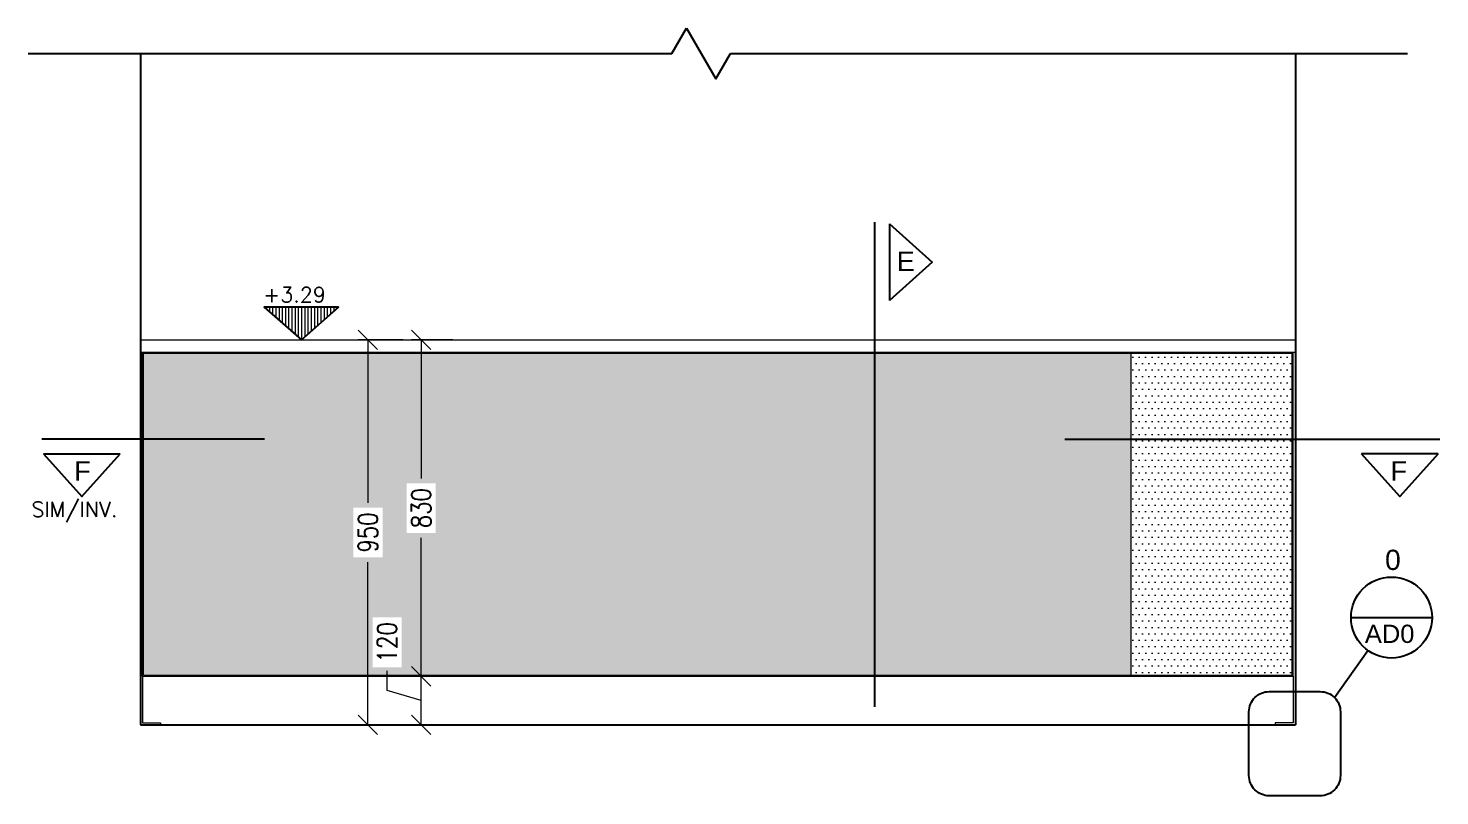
# Model space of a CAD drawing. Header units: metres. Extents: x -40 to 265, y 63 to 163.
# Drawn here: x 242.393 to 245.876, y 160.924 to 162.818 of the extents above; entities that cross this region are included whole.
import ezdxf
from ezdxf.enums import TextEntityAlignment as Align

# ---------------------------------------------------------------- set-up
doc = ezdxf.new("R2010")
doc.units = ezdxf.units.M
doc.header["$LTSCALE"] = 5
doc.header["$MEASUREMENT"] = 0
doc.layers.get('0').update_dxf_attribs({"color": 30})
doc.layers.get('DEFPOINTS').update_dxf_attribs({"color": 210})
for name, color, linetype, lineweight in [('A-ANNO-DIMS', 3, 'Continuous', 18), ('A-ANNO-TEXT', 3, 'Continuous', 18), ('A-DETL-GRPH', 4, 'Continuous', 25), ('A-DETL-MBND', 3, 'Continuous', 18), ('A-DETL-MCUT', 4, 'Continuous', 25), ('A-DETL-PATT', 8, 'Continuous', 18)]:
    doc.layers.add(name, color=color, linetype=linetype, lineweight=lineweight)
doc.styles.add('E-ARIAL', font='arial.ttf')
doc.styles.add('E-ROMANS', font='romans.shx', dxfattribs={"width": 0.8})
doc.dimstyles.new('E-0020_TICK_24', dxfattribs={"dimscale": 0.001, "dimtxt": 48, "dimasz": 48, "dimexe": 24, "dimexo": 16, "dimgap": 24, "dimtad": 0, "dimdec": 0, "dimlfac": 1000, "dimzin": 0, "dimdsep": 46, "dimtxsty": 'E-ROMANS', "dimblk": 'OBLIQUE', "dimcen": 24, "dimclrd": 256, "dimclre": 256, "dimclrt": 256, "dimadec": 0, "dimazin": 0, "dimtfac": 1, "dimtdec": 0, "dimtmove": 1, "dimatfit": 3, "dimldrblk": 'OPEN90', "dimfxl": 1, "dimtfill": 1, "dimtolj": 1, "dimtzin": 0, "dimlwd": -1, "dimarcsym": 0})
pattern_1 = [(0, (3.643496, 8.49536), (0.0079375, 0.015875), [0, -0.015875])]

# ---------------------------------------------------------------- blocks, each defined once
blk = doc.blocks.new('_Oblique')
at = {"color": 0, "linetype": 'ByBlock', "lineweight": -2}
blk.add_line((-0.5, -0.5), (0.5, 0.5), dxfattribs=at)
blk = doc.blocks.new('*D75')
at = {"layer": 'A-ANNO-DIMS', "transparency": 16777216}
for p, q in [((243.2781, 161.1843), (243.2781, 161.2323)), ((243.3621, 161.0991), (243.3621, 161.2191)), ((243.3621, 161.1591), (243.2781, 161.1843))]:
    blk.add_line(p, q, dxfattribs=at)
at = {"layer": 'A-ANNO-DIMS', "lineweight": -2, "transparency": 16777216}
for p, q in [((243.4404, 161.2191), (243.3381, 161.2191)), ((243.4404, 161.0991), (243.3381, 161.0991))]:
    blk.add_line(p, q, dxfattribs=at)
at = {"layer": 'DEFPOINTS', "color": 0, "transparency": 16777216}
for p in [(243.3621, 161.2191), (243.4564, 161.2191), (243.4564, 161.0991)]:
    blk.add_point(p, dxfattribs=at)
at = {"layer": 'A-ANNO-DIMS', "transparency": 16777216, "xscale": 0.048, "yscale": 0.048, "zscale": 0.048}
for p, rotation in [((243.3621, 161.2191), 90), ((243.3621, 161.0991), 270)]:
    blk.add_blockref('_Oblique', p, dxfattribs=dict(at, rotation=rotation))
at = {"layer": 'A-ANNO-DIMS', "transparency": 16777216, "insert": (243.2781, 161.3029), "char_height": 0.048, "attachment_point": 5, "rotation": 90, "style": 'E-ROMANS', "bg_fill": 3, "box_fill_scale": 1.25, "bg_fill_color": 256, "bg_fill_true_color": 13158600, "bg_fill_transparency": 0}
blk.add_mtext('\\A1;120', dxfattribs=at)
blk = doc.blocks.new('_Open90')
at = {"color": 0, "linetype": 'ByBlock', "lineweight": -2}
for p, q in [((0, 0), (-1, 0)), ((-0.5, 0.5), (0, 0)), ((0, 0), (-0.5, -0.5))]:
    blk.add_line(p, q, dxfattribs=at)
blk = doc.blocks.new('*D76')
at = {"layer": 'A-ANNO-DIMS', "lineweight": -2, "transparency": 16777216}
for p, q in [((243.4404, 162.0491), (243.3381, 162.0491)), ((243.4404, 161.2191), (243.3381, 161.2191))]:
    blk.add_line(p, q, dxfattribs=at)
at = {"layer": 'A-ANNO-DIMS', "transparency": 16777216}
for p, q in [((243.3621, 162.0491), (243.3621, 161.7075)), ((243.3621, 161.2191), (243.3621, 161.5607))]:
    blk.add_line(p, q, dxfattribs=at)
at = {"layer": 'DEFPOINTS', "color": 0, "transparency": 16777216}
for p in [(243.3621, 162.0491), (243.4564, 162.0491), (243.4564, 161.2191)]:
    blk.add_point(p, dxfattribs=at)
at = {"layer": 'A-ANNO-DIMS', "transparency": 16777216, "xscale": 0.048, "yscale": 0.048, "zscale": 0.048}
for p, rotation in [((243.3621, 162.0491), 90), ((243.3621, 161.2191), 270)]:
    blk.add_blockref('_Oblique', p, dxfattribs=dict(at, rotation=rotation))
at = {"layer": 'A-ANNO-DIMS', "transparency": 16777216, "insert": (243.3621, 161.6341), "char_height": 0.048, "attachment_point": 5, "rotation": 90, "style": 'E-ROMANS', "bg_fill": 3, "box_fill_scale": 1.25, "bg_fill_color": 256, "bg_fill_true_color": 13158600, "bg_fill_transparency": 0}
blk.add_mtext('\\A1;830', dxfattribs=at)
blk = doc.blocks.new('*D77')
at = {"layer": 'A-ANNO-DIMS', "lineweight": -2, "transparency": 16777216}
for p, q in [((243.3175, 162.0491), (243.2067, 162.0491)), ((243.3175, 161.0991), (243.2067, 161.0991))]:
    blk.add_line(p, q, dxfattribs=at)
at = {"layer": 'A-ANNO-DIMS', "transparency": 16777216}
for p, q in [((243.2307, 162.0491), (243.2307, 161.6475)), ((243.2307, 161.0991), (243.2307, 161.5007))]:
    blk.add_line(p, q, dxfattribs=at)
at = {"layer": 'DEFPOINTS', "color": 0, "transparency": 16777216}
for p in [(243.2307, 162.0491), (243.3335, 162.0491), (243.3335, 161.0991)]:
    blk.add_point(p, dxfattribs=at)
at = {"layer": 'A-ANNO-DIMS', "transparency": 16777216, "xscale": 0.048, "yscale": 0.048, "zscale": 0.048}
for p, rotation in [((243.2307, 162.0491), 90), ((243.2307, 161.0991), 270)]:
    blk.add_blockref('_Oblique', p, dxfattribs=dict(at, rotation=rotation))
at = {"layer": 'A-ANNO-DIMS', "transparency": 16777216, "insert": (243.2307, 161.5741), "char_height": 0.048, "attachment_point": 5, "rotation": 90, "style": 'E-ROMANS', "bg_fill": 3, "box_fill_scale": 1.25, "bg_fill_color": 256, "bg_fill_true_color": 13158600, "bg_fill_transparency": 0}
blk.add_mtext('\\A1;950', dxfattribs=at)
blk = doc.blocks.new('QM-ARQ-DET')
at = {"layer": 'A-DETL-PATT'}
h = blk.add_hatch(dxfattribs=at)
h.set_pattern_fill('ANSI31', color=256, scale=0.0025, angle=225, style=0)
h.set_pattern_definition([(270, (140.824778, 96.2165064), (-0.0079375, -8e-19), [])])
h.paths.add_polyline_path([(243.1585, 162.1302), (243.0665, 162.049), (242.9745, 162.1302)])
h = blk.add_hatch(dxfattribs=at)
h.set_pattern_fill('DOTS', color=256, scale=0.01, style=0)
h.set_pattern_definition(pattern_1)
h.paths.add_polyline_path([(245.1142, 161.2221), (245.1142, 162.0161), (242.6772, 162.0161), (242.6772, 161.2221)])
h = blk.add_hatch(dxfattribs=at)
h.set_pattern_fill('DOTS', color=256, scale=0.01, style=0)
h.set_pattern_definition(pattern_1)
h.paths.add_polyline_path([(245.5112, 162.0161), (245.1142, 162.0161), (245.1142, 161.2221), (245.5112, 161.2221)])
at = {"layer": 'A-DETL-GRPH'}
for p, q in [((243.9807, 162.7556), (244.0168, 162.8181)), ((244.0168, 162.8181), (244.089, 162.6931)), ((242.3925, 162.7556), (243.9807, 162.7556)), ((244.089, 162.6931), (244.1251, 162.7556)), ((244.1251, 162.7556), (245.7963, 162.7556)), ((245.5192, 162.7556), (245.7724, 162.7556)), ((245.6566, 161.3641), (245.8566, 161.3641)), ((245.6158, 161.1668), (245.6985, 161.2827))]:
    blk.add_line(p, q, dxfattribs=at)
at = {"layer": 'A-DETL-GRPH', "flags": 128}
for points in [[(244.4817, 161.1436), (244.4817, 162.3392)], [(244.5181, 162.3352), (244.5181, 162.1464)], [(244.5181, 162.3352), (244.6232, 162.2408), (244.5181, 162.1464)], [(242.9757, 161.8043), (242.4261, 161.8043)], [(244.9501, 161.8043), (245.8756, 161.8043)], [(242.4302, 161.7679), (242.619, 161.7679)], [(242.4302, 161.7679), (242.5246, 161.6627), (242.619, 161.7679)], [(245.8715, 161.7679), (245.7771, 161.6627), (245.6828, 161.7679)], [(245.8715, 161.7679), (245.6828, 161.7679)]]:
    blk.add_lwpolyline(points, dxfattribs=at)
at = {"layer": 'A-DETL-GRPH'}
blk.add_lwpolyline([(243.0665, 162.0491), (243.1585, 162.1302), (242.9745, 162.1302)], close=True, dxfattribs=at)
blk.add_lwpolyline([(245.4548, 161.1814), (245.5804, 161.1814, -0.414214), (245.6304, 161.1314), (245.6304, 160.9743, -0.414214), (245.5804, 160.9243), (245.4548, 160.9243, -0.414214), (245.4048, 160.9743), (245.4048, 161.1314, -0.414214)], format="xyb", close=True, dxfattribs=at)
blk.add_circle((245.7566, 161.3641), 0.1, dxfattribs=at)
at = {"layer": 'A-DETL-MBND'}
for p, q in [((242.6692, 162.0491), (245.5192, 162.0491)), ((242.6692, 161.2191), (242.6692, 162.0191)), ((242.6692, 162.0191), (245.5192, 162.0191)), ((242.6692, 162.0191), (242.6692, 161.0991)), ((242.6742, 161.2191), (242.6742, 162.0191)), ((242.6772, 162.0161), (245.5112, 162.0161)), ((242.6772, 161.2221), (242.6772, 162.0161)), ((245.1142, 161.2221), (245.1142, 162.0161)), ((245.5112, 161.2221), (245.5112, 162.0161)), ((245.5142, 161.2191), (245.5142, 162.0191)), ((245.5192, 161.2191), (245.5192, 162.0191)), ((245.5192, 162.0191), (245.5192, 161.0991)), ((242.6692, 161.2191), (242.6692, 161.0991)), ((242.6742, 161.2191), (242.6742, 161.1041)), ((242.6742, 161.2191), (245.5142, 161.2191)), ((242.6772, 161.2221), (245.5112, 161.2221)), ((245.5142, 161.2191), (245.5142, 161.1041)), ((245.5192, 161.2191), (245.5192, 161.0991)), ((242.6742, 161.1041), (242.7192, 161.1041)), ((242.7192, 161.1041), (242.7192, 161.0991)), ((245.4692, 161.1041), (245.4692, 161.0991)), ((245.5142, 161.1041), (245.4692, 161.1041))]:
    blk.add_line(p, q, dxfattribs=at)
at = {"layer": 'A-DETL-MCUT'}
for p, q in [((242.6692, 162.7556), (242.6692, 161.0991)), ((245.5192, 162.7556), (245.5192, 161.0991)), ((242.6692, 161.0991), (245.5192, 161.0991))]:
    blk.add_line(p, q, dxfattribs=at)
at = {"layer": 'A-ANNO-TEXT', "ltscale": 0.5, "style": 'E-ARIAL'}
for s, p in [('E', (244.5357, 162.219)), ('F', (242.5058, 161.7017)), ('F', (245.754, 161.7017))]:
    blk.add_text(s, height=0.048, rotation=0.1865, dxfattribs=at).set_placement(p)
at = {"layer": 'A-ANNO-TEXT', "style": 'E-ROMANS'}
for s, p in [('+3.29', (242.9726, 162.1419)), ('SIM/INV.', (242.4005, 161.6122))]:
    blk.add_text(s, height=0.0375, dxfattribs=at).set_placement(p)
at = {"layer": 'A-ANNO-TEXT', "style": 'E-ARIAL'}
for s, height, p in [('0', 0.05, (245.76, 161.5064)), ('AD0', 0.045, (245.7519, 161.3239))]:
    blk.add_text(s, height=height, dxfattribs=at).set_placement(p, align=Align.MIDDLE_CENTER)
at = {"layer": 'A-ANNO-DIMS'}
dim = blk.add_linear_dim(base=(243.3621, 161.2191), p1=(243.4564, 161.0991), p2=(243.4564, 161.2191), angle=90, dimstyle='E-0020_TICK_24', dxfattribs=at)
dim.commit()
dim.dimension.update_dxf_attribs({"geometry": '*D75', "text_midpoint": (243.2781, 161.2563)})
dim = blk.add_linear_dim(base=(243.3621, 162.0491), p1=(243.4564, 161.2191), p2=(243.4564, 162.0491), angle=90, dimstyle='E-0020_TICK_24', dxfattribs=at)
dim.commit()
dim.dimension.update_dxf_attribs({"geometry": '*D76', "text_midpoint": (243.3621, 161.6341)})
dim = blk.add_linear_dim(base=(243.2307, 162.0491), p1=(243.3335, 161.0991), p2=(243.3335, 162.0491), angle=90, dimstyle='E-0020_TICK_24', dxfattribs=at)
dim.commit()
dim.dimension.update_dxf_attribs({"geometry": '*D77', "text_midpoint": (243.2307, 161.5741)})

msp = doc.modelspace()

# ---------------------------------------------------------------- block references
at = {"layer": 'A-DETL-MBND'}
msp.add_blockref('QM-ARQ-DET', (0, 0), dxfattribs=at)

doc.saveas('drawing.dxf')
